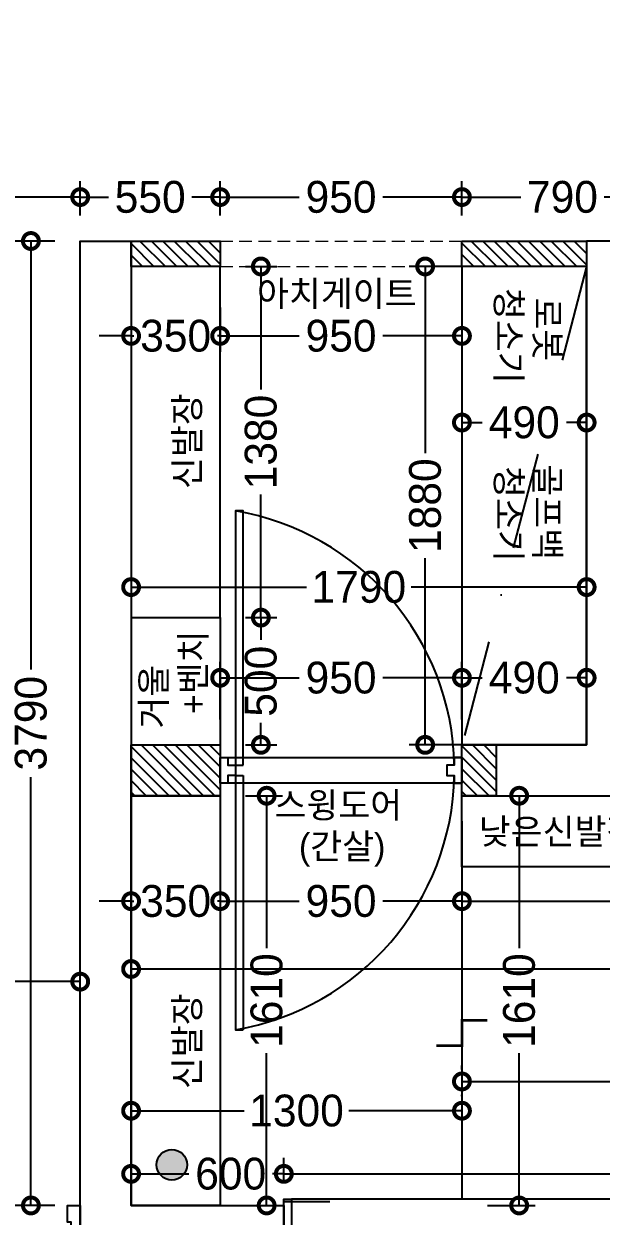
# Model space of a CAD drawing. Header units: millimetres. Extents: x 43335 to 261478, y -4312 to 41218.
# Drawn here: x 101031 to 103300, y 17575 to 22261 of the extents above; entities that cross this region are included whole.
import ezdxf

# ---------------------------------------------------------------- set-up
doc = ezdxf.new("R2010")
doc.units = ezdxf.units.MM
for name, pattern in [('CONT', [2, 1, 1]), ('DASHDOT', [25.4, 12.7, -6.35, 0, -6.35]), ('HID1', [0.375, 0.25, -0.125])]:
    doc.linetypes.add(name, pattern=pattern)
for name, color, linetype in [('0-ELC TEXT', 7, 'Continuous'), ('DIM', 7, 'Continuous'), ('P-门', 4, 'Continuous'), ('S-DIM', 7, 'Continuous'), ('문자선', 3, 'Continuous'), ('벽1', 2, 'Continuous'), ('인테리어_가구_제작', 6, 'Continuous'), ('인테리어_해치_벽체', 8, 'Continuous'), ('평면_가구', 6, 'Continuous')]:
    doc.layers.add(name, color=color, linetype=linetype)
doc.layers.add('C-LIGHITING', color=1, linetype='Continuous', lineweight=0)
doc.layers.add('HACTH', color=8, linetype='Continuous', lineweight=0)
doc.styles.add('스타일1', font='HANDotum.ttf')
doc.styles.add('코레일둥고', font='HANDotum.ttf')
doc.dimstyles.new('50', dxfattribs={"dimscale": 50, "dimtxt": 2.5, "dimasz": 2.5, "dimexe": 1.25, "dimexo": 2, "dimtad": 0, "dimdec": 0, "dimtxsty": '스타일1', "dimblk": 'DOTSMALL', "dimcen": 2.5, "dimclrd": 1, "dimclre": 1, "dimclrt": 2, "dimadec": 0, "dimazin": 0, "dimtfac": 1, "dimtdec": 0, "dimtix": 1, "dimtmove": 0, "dimatfit": 3, "dimldrblk": 'DOTSMALL', "dimfxl": 1.25, "dimarcsym": 0})

# ---------------------------------------------------------------- blocks, each defined once
blk = doc.blocks.new('_DOTSMALL')
at = {"color": 0, "linetype": 'ByBlock', "const_width": 0.5}
blk.add_lwpolyline([(-0.0625, 0, 1), (0.0625, 0, 1)], format="xyb", close=True, dxfattribs=at)
blk = doc.blocks.new('*D209')
at = {"layer": 'Defpoints', "color": 0, "transparency": 16777216}
for p in [(101452.7, 20047.5), (101452.7, 20047.5), (103242.7, 20047.5)]:
    blk.add_point(p, dxfattribs=at)
at = {"layer": 'S-DIM', "color": 1, "lineweight": -2, "transparency": 16777216}
for p, q in [((101452.7, 20147.5), (101452.7, 20110)), ((103242.7, 20147.5), (103242.7, 20110)), ((101452.7, 20047.5), (102141.7, 20047.5)), ((103242.7, 20047.5), (102553.7, 20047.5))]:
    blk.add_line(p, q, dxfattribs=at)
at = {"layer": 'S-DIM', "color": 1, "lineweight": -2, "transparency": 16777216, "xscale": 125, "yscale": 125, "zscale": 125, "rotation": 180}
blk.add_blockref('_DOTSMALL', (101452.7, 20047.5), dxfattribs=at)
at = {"layer": 'S-DIM', "color": 1, "lineweight": -2, "transparency": 16777216, "xscale": 125, "yscale": 125, "zscale": 125}
blk.add_blockref('_DOTSMALL', (103242.7, 20047.5), dxfattribs=at)
at = {"layer": 'S-DIM', "color": 2, "transparency": 16777216, "insert": (102347.7, 20047.5), "char_height": 125, "attachment_point": 5, "style": '스타일1'}
blk.add_mtext('1790', dxfattribs=at)
blk = doc.blocks.new('*D211')
at = {"layer": 'Defpoints', "color": 0, "transparency": 16777216}
for p in [(101452.7, 18546.7), (101452.7, 18546.7), (105752.7, 18546.7)]:
    blk.add_point(p, dxfattribs=at)
at = {"layer": 'S-DIM', "color": 1, "lineweight": -2, "transparency": 16777216}
for p, q in [((101452.7, 18646.7), (101452.7, 18609.2)), ((105752.7, 18646.7), (105752.7, 18609.2)), ((101452.7, 18546.7), (103389.7, 18546.7)), ((105752.7, 18546.7), (103815.8, 18546.7))]:
    blk.add_line(p, q, dxfattribs=at)
at = {"layer": 'S-DIM', "color": 1, "lineweight": -2, "transparency": 16777216, "xscale": 125, "yscale": 125, "zscale": 125, "rotation": 180}
blk.add_blockref('_DOTSMALL', (101452.7, 18546.7), dxfattribs=at)
at = {"layer": 'S-DIM', "color": 1, "lineweight": -2, "transparency": 16777216, "xscale": 125, "yscale": 125, "zscale": 125}
blk.add_blockref('_DOTSMALL', (105752.7, 18546.7), dxfattribs=at)
at = {"layer": 'S-DIM', "color": 2, "transparency": 16777216, "insert": (103602.7, 18546.7), "char_height": 125, "attachment_point": 5, "style": '스타일1'}
blk.add_mtext('4300', dxfattribs=at)
blk = doc.blocks.new('*D229')
at = {"layer": 'Defpoints', "color": 0, "transparency": 16777216}
for p in [(103542.7, 21580.2), (102752.7, 21407.5), (103542.7, 21407.5)]:
    blk.add_point(p, dxfattribs=at)
at = {"layer": 'S-DIM', "color": 1, "lineweight": -2, "transparency": 16777216}
for p, q in [((102752.7, 21507.5), (102752.7, 21642.7)), ((103542.7, 21507.5), (103542.7, 21642.7)), ((102752.7, 21580.2), (102983.9, 21580.2)), ((103542.7, 21580.2), (103311.6, 21580.2))]:
    blk.add_line(p, q, dxfattribs=at)
at = {"layer": 'S-DIM', "color": 1, "lineweight": -2, "transparency": 16777216, "xscale": 125, "yscale": 125, "zscale": 125, "rotation": 180}
blk.add_blockref('_DOTSMALL', (102752.7, 21580.2), dxfattribs=at)
at = {"layer": 'S-DIM', "color": 1, "lineweight": -2, "transparency": 16777216, "xscale": 125, "yscale": 125, "zscale": 125}
blk.add_blockref('_DOTSMALL', (103542.7, 21580.2), dxfattribs=at)
at = {"layer": 'S-DIM', "color": 2, "transparency": 16777216, "insert": (103147.7, 21580.2), "char_height": 125, "attachment_point": 5, "style": '스타일1'}
blk.add_mtext('790', dxfattribs=at)
blk = doc.blocks.new('*D230')
at = {"layer": 'Defpoints', "color": 0, "transparency": 16777216}
for p in [(101802.7, 21580.2), (101802.7, 21407.5), (102752.7, 21407.5)]:
    blk.add_point(p, dxfattribs=at)
at = {"layer": 'S-DIM', "color": 1, "lineweight": -2, "transparency": 16777216}
for p, q in [((101802.7, 21507.5), (101802.7, 21642.7)), ((102752.7, 21507.5), (102752.7, 21642.7)), ((101802.7, 21580.2), (102113.5, 21580.2)), ((102752.7, 21580.2), (102442, 21580.2))]:
    blk.add_line(p, q, dxfattribs=at)
at = {"layer": 'S-DIM', "color": 1, "lineweight": -2, "transparency": 16777216, "xscale": 125, "yscale": 125, "zscale": 125, "rotation": 180}
blk.add_blockref('_DOTSMALL', (101802.7, 21580.2), dxfattribs=at)
at = {"layer": 'S-DIM', "color": 1, "lineweight": -2, "transparency": 16777216, "xscale": 125, "yscale": 125, "zscale": 125}
blk.add_blockref('_DOTSMALL', (102752.7, 21580.2), dxfattribs=at)
at = {"layer": 'S-DIM', "color": 2, "transparency": 16777216, "insert": (102277.7, 21580.2), "char_height": 125, "attachment_point": 5, "style": '스타일1'}
blk.add_mtext('950', dxfattribs=at)
blk = doc.blocks.new('*D254')
at = {"layer": 'Defpoints', "color": 0, "transparency": 16777216}
for p in [(101802.7, 21580.2), (101252.7, 21407.5), (101802.7, 21407.5)]:
    blk.add_point(p, dxfattribs=at)
at = {"layer": 'S-DIM', "color": 1, "lineweight": -2, "transparency": 16777216}
for p, q in [((101252.7, 21507.5), (101252.7, 21642.7)), ((101802.7, 21507.5), (101802.7, 21642.7)), ((101252.7, 21580.2), (101364.5, 21580.2)), ((101802.7, 21580.2), (101691, 21580.2))]:
    blk.add_line(p, q, dxfattribs=at)
at = {"layer": 'S-DIM', "color": 1, "lineweight": -2, "transparency": 16777216, "xscale": 125, "yscale": 125, "zscale": 125, "rotation": 180}
blk.add_blockref('_DOTSMALL', (101252.7, 21580.2), dxfattribs=at)
at = {"layer": 'S-DIM', "color": 1, "lineweight": -2, "transparency": 16777216, "xscale": 125, "yscale": 125, "zscale": 125}
blk.add_blockref('_DOTSMALL', (101802.7, 21580.2), dxfattribs=at)
at = {"layer": 'S-DIM', "color": 2, "transparency": 16777216, "insert": (101527.7, 21580.2), "char_height": 125, "attachment_point": 5, "style": '스타일1'}
blk.add_mtext('550', dxfattribs=at)
blk = doc.blocks.new('*D287')
at = {"layer": 'Defpoints', "color": 0, "transparency": 16777216}
for p in [(102052.9, 17741.6), (102052.9, 17617.5), (105052.9, 17617.5)]:
    blk.add_point(p, dxfattribs=at)
at = {"layer": 'S-DIM', "color": 1, "lineweight": -2, "transparency": 16777216}
for p, q in [((102052.9, 17717.5), (102052.9, 17804.1)), ((105052.9, 17717.5), (105052.9, 17804.1)), ((102052.9, 17741.6), (103341.2, 17741.6)), ((105052.9, 17741.6), (103764.6, 17741.6))]:
    blk.add_line(p, q, dxfattribs=at)
at = {"layer": 'S-DIM', "color": 1, "lineweight": -2, "transparency": 16777216, "xscale": 125, "yscale": 125, "zscale": 125, "rotation": 180}
blk.add_blockref('_DOTSMALL', (102052.9, 17741.6), dxfattribs=at)
at = {"layer": 'S-DIM', "color": 1, "lineweight": -2, "transparency": 16777216, "xscale": 125, "yscale": 125, "zscale": 125}
blk.add_blockref('_DOTSMALL', (105052.9, 17741.6), dxfattribs=at)
at = {"layer": 'S-DIM', "color": 2, "transparency": 16777216, "insert": (103552.9, 17741.6), "char_height": 125, "attachment_point": 5, "style": '스타일1'}
blk.add_mtext('3000', dxfattribs=at)
blk = doc.blocks.new('*D288')
at = {"layer": 'Defpoints', "color": 0, "transparency": 16777216}
for p in [(101452.7, 17741.6), (101452.7, 17617.5), (102052.9, 17617.5)]:
    blk.add_point(p, dxfattribs=at)
at = {"layer": 'S-DIM', "color": 1, "lineweight": -2, "transparency": 16777216}
for p, q in [((101452.7, 17717.5), (101452.7, 17804.1)), ((102052.9, 17717.5), (102052.9, 17804.1)), ((101452.7, 17741.6), (101679.7, 17741.6)), ((102052.9, 17741.6), (102008.4, 17741.6))]:
    blk.add_line(p, q, dxfattribs=at)
at = {"layer": 'S-DIM', "color": 1, "lineweight": -2, "transparency": 16777216, "xscale": 125, "yscale": 125, "zscale": 125, "rotation": 180}
blk.add_blockref('_DOTSMALL', (101452.7, 17741.6), dxfattribs=at)
at = {"layer": 'S-DIM', "color": 1, "lineweight": -2, "transparency": 16777216, "xscale": 125, "yscale": 125, "zscale": 125}
blk.add_blockref('_DOTSMALL', (102052.9, 17741.6), dxfattribs=at)
at = {"layer": 'S-DIM', "color": 2, "transparency": 16777216, "insert": (101844.1, 17741.6), "char_height": 125, "attachment_point": 5, "style": '스타일1'}
blk.add_mtext('600', dxfattribs=at)
blk = doc.blocks.new('*D315')
at = {"layer": 'Defpoints', "color": 0, "transparency": 16777216}
for p in [(102752.7, 18947.5), (104692.7, 18947.5), (102752.7, 18813.2)]:
    blk.add_point(p, dxfattribs=at)
at = {"layer": 'S-DIM', "color": 1, "lineweight": -2, "transparency": 16777216}
for p, q in [((102752.7, 18847.5), (102752.7, 18750.7)), ((104692.7, 18847.5), (104692.7, 18750.7)), ((102752.7, 18813.2), (103516.7, 18813.2)), ((104692.7, 18813.2), (103928.7, 18813.2))]:
    blk.add_line(p, q, dxfattribs=at)
at = {"layer": 'S-DIM', "color": 1, "lineweight": -2, "transparency": 16777216, "xscale": 125, "yscale": 125, "zscale": 125, "rotation": 180}
blk.add_blockref('_DOTSMALL', (102752.7, 18813.2), dxfattribs=at)
at = {"layer": 'S-DIM', "color": 1, "lineweight": -2, "transparency": 16777216, "xscale": 125, "yscale": 125, "zscale": 125}
blk.add_blockref('_DOTSMALL', (104692.7, 18813.2), dxfattribs=at)
at = {"layer": 'S-DIM', "color": 2, "transparency": 16777216, "insert": (103722.7, 18813.2), "char_height": 125, "attachment_point": 5, "style": '스타일1'}
blk.add_mtext('1940', dxfattribs=at)
blk = doc.blocks.new('*D289')
at = {"layer": 'Defpoints', "color": 0, "transparency": 16777216}
for p in [(101802.7, 19227.5), (102752.7, 19227.5), (101802.7, 18813.2)]:
    blk.add_point(p, dxfattribs=at)
at = {"layer": 'S-DIM', "color": 1, "lineweight": -2, "transparency": 16777216}
for p, q in [((101802.7, 19127.5), (101802.7, 18750.7)), ((102752.7, 19127.5), (102752.7, 18750.7)), ((101802.7, 18813.2), (102113.5, 18813.2)), ((102752.7, 18813.2), (102442, 18813.2))]:
    blk.add_line(p, q, dxfattribs=at)
at = {"layer": 'S-DIM', "color": 1, "lineweight": -2, "transparency": 16777216, "xscale": 125, "yscale": 125, "zscale": 125, "rotation": 180}
blk.add_blockref('_DOTSMALL', (101802.7, 18813.2), dxfattribs=at)
at = {"layer": 'S-DIM', "color": 1, "lineweight": -2, "transparency": 16777216, "xscale": 125, "yscale": 125, "zscale": 125}
blk.add_blockref('_DOTSMALL', (102752.7, 18813.2), dxfattribs=at)
at = {"layer": 'S-DIM', "color": 2, "transparency": 16777216, "insert": (102277.7, 18813.2), "char_height": 125, "attachment_point": 5, "style": '스타일1'}
blk.add_mtext('950', dxfattribs=at)
blk = doc.blocks.new('*D290')
at = {"layer": 'Defpoints', "color": 0, "transparency": 16777216}
for p in [(101452.7, 19227.5), (101802.7, 19227.5), (101452.7, 18813.2)]:
    blk.add_point(p, dxfattribs=at)
at = {"layer": 'S-DIM', "color": 1, "lineweight": -2, "transparency": 16777216}
for p, q in [((101452.7, 19127.5), (101452.7, 18750.7)), ((101802.7, 19127.5), (101802.7, 18750.7)), ((101452.7, 18813.2), (101327.7, 18813.2)), ((101452.7, 18813.2), (101463.4, 18813.2)), ((101802.7, 18813.2), (101792.1, 18813.2)), ((101802.7, 18813.2), (101927.7, 18813.2))]:
    blk.add_line(p, q, dxfattribs=at)
at = {"layer": 'S-DIM', "color": 1, "lineweight": -2, "transparency": 16777216, "xscale": 125, "yscale": 125, "zscale": 125}
blk.add_blockref('_DOTSMALL', (101452.7, 18813.2), dxfattribs=at)
at = {"layer": 'S-DIM', "color": 1, "lineweight": -2, "transparency": 16777216, "xscale": 125, "yscale": 125, "zscale": 125, "rotation": 180}
blk.add_blockref('_DOTSMALL', (101802.7, 18813.2), dxfattribs=at)
at = {"layer": 'S-DIM', "color": 2, "transparency": 16777216, "insert": (101627.7, 18813.2), "char_height": 125, "attachment_point": 5, "style": '스타일1'}
blk.add_mtext('350', dxfattribs=at)
blk = doc.blocks.new('*D317')
at = {"layer": 'Defpoints', "color": 0, "transparency": 16777216}
for p in [(103242.7, 19691.1), (102752.7, 19427.5), (103242.7, 19427.5)]:
    blk.add_point(p, dxfattribs=at)
at = {"layer": 'S-DIM', "color": 1, "lineweight": -2, "transparency": 16777216}
for p, q in [((102752.7, 19527.5), (102752.7, 19753.6)), ((103242.7, 19527.5), (103242.7, 19753.6)), ((102752.7, 19691.1), (102832, 19691.1)), ((103242.7, 19691.1), (103163.5, 19691.1))]:
    blk.add_line(p, q, dxfattribs=at)
at = {"layer": 'S-DIM', "color": 1, "lineweight": -2, "transparency": 16777216, "xscale": 125, "yscale": 125, "zscale": 125, "rotation": 180}
blk.add_blockref('_DOTSMALL', (102752.7, 19691.1), dxfattribs=at)
at = {"layer": 'S-DIM', "color": 1, "lineweight": -2, "transparency": 16777216, "xscale": 125, "yscale": 125, "zscale": 125}
blk.add_blockref('_DOTSMALL', (103242.7, 19691.1), dxfattribs=at)
at = {"layer": 'S-DIM', "color": 2, "transparency": 16777216, "insert": (102997.7, 19691.1), "char_height": 125, "attachment_point": 5, "style": '스타일1'}
blk.add_mtext('490', dxfattribs=at)
blk = doc.blocks.new('*D291')
at = {"layer": 'Defpoints', "color": 0, "transparency": 16777216}
for p in [(101802.7, 19691.1), (101802.7, 19427.5), (102752.7, 19427.5)]:
    blk.add_point(p, dxfattribs=at)
at = {"layer": 'S-DIM', "color": 1, "lineweight": -2, "transparency": 16777216}
for p, q in [((101802.7, 19527.5), (101802.7, 19753.6)), ((102752.7, 19527.5), (102752.7, 19753.6)), ((101802.7, 19691.1), (102113.5, 19691.1)), ((102752.7, 19691.1), (102442, 19691.1))]:
    blk.add_line(p, q, dxfattribs=at)
at = {"layer": 'S-DIM', "color": 1, "lineweight": -2, "transparency": 16777216, "xscale": 125, "yscale": 125, "zscale": 125, "rotation": 180}
blk.add_blockref('_DOTSMALL', (101802.7, 19691.1), dxfattribs=at)
at = {"layer": 'S-DIM', "color": 1, "lineweight": -2, "transparency": 16777216, "xscale": 125, "yscale": 125, "zscale": 125}
blk.add_blockref('_DOTSMALL', (102752.7, 19691.1), dxfattribs=at)
at = {"layer": 'S-DIM', "color": 2, "transparency": 16777216, "insert": (102277.7, 19691.1), "char_height": 125, "attachment_point": 5, "style": '스타일1'}
blk.add_mtext('950', dxfattribs=at)
blk = doc.blocks.new('*D292')
at = {"layer": 'Defpoints', "color": 0, "transparency": 16777216}
for p in [(103242.7, 21307.5), (102608.2, 19427.5), (103242.7, 19427.5)]:
    blk.add_point(p, dxfattribs=at)
at = {"layer": 'S-DIM', "color": 1, "lineweight": -2, "transparency": 16777216}
for p, q in [((103142.7, 21307.5), (102545.7, 21307.5)), ((102608.2, 21307.5), (102608.2, 20573.5)), ((102608.2, 19427.5), (102608.2, 20161.4)), ((103142.7, 19427.5), (102545.7, 19427.5))]:
    blk.add_line(p, q, dxfattribs=at)
at = {"layer": 'S-DIM', "color": 1, "lineweight": -2, "transparency": 16777216, "xscale": 125, "yscale": 125, "zscale": 125}
for p, rotation in [((102608.2, 21307.5), 90), ((102608.2, 19427.5), 270)]:
    blk.add_blockref('_DOTSMALL', p, dxfattribs=dict(at, rotation=rotation))
at = {"layer": 'S-DIM', "color": 2, "transparency": 16777216, "insert": (102608.2, 20367.5), "char_height": 125, "attachment_point": 5, "rotation": 90, "style": '스타일1'}
blk.add_mtext('1880', dxfattribs=at)
blk = doc.blocks.new('*D276')
at = {"layer": 'Defpoints', "color": 0, "transparency": 16777216}
for p in [(101452.7, 21246.5), (101802.7, 21246.5), (101802.7, 21034.6)]:
    blk.add_point(p, dxfattribs=at)
at = {"layer": 'S-DIM', "color": 1, "lineweight": -2, "transparency": 16777216}
for p, q in [((101452.7, 21146.5), (101452.7, 20972.1)), ((101802.7, 21146.5), (101802.7, 20972.1)), ((101452.7, 21034.6), (101327.7, 21034.6)), ((101452.7, 21034.6), (101463.4, 21034.6)), ((101802.7, 21034.6), (101792.1, 21034.6)), ((101802.7, 21034.6), (101927.7, 21034.6))]:
    blk.add_line(p, q, dxfattribs=at)
at = {"layer": 'S-DIM', "color": 1, "lineweight": -2, "transparency": 16777216, "xscale": 125, "yscale": 125, "zscale": 125}
blk.add_blockref('_DOTSMALL', (101452.7, 21034.6), dxfattribs=at)
at = {"layer": 'S-DIM', "color": 1, "lineweight": -2, "transparency": 16777216, "xscale": 125, "yscale": 125, "zscale": 125, "rotation": 180}
blk.add_blockref('_DOTSMALL', (101802.7, 21034.6), dxfattribs=at)
at = {"layer": 'S-DIM', "color": 2, "transparency": 16777216, "insert": (101627.7, 21034.6), "char_height": 125, "attachment_point": 5, "style": '스타일1'}
blk.add_mtext('350', dxfattribs=at)
blk = doc.blocks.new('*D277')
at = {"layer": 'Defpoints', "color": 0, "transparency": 16777216}
for p in [(101802.7, 21246.5), (102752.7, 21246.5), (102752.7, 21034.6)]:
    blk.add_point(p, dxfattribs=at)
at = {"layer": 'S-DIM', "color": 1, "lineweight": -2, "transparency": 16777216}
for p, q in [((101802.7, 21146.5), (101802.7, 20972.1)), ((102752.7, 21146.5), (102752.7, 20972.1)), ((101802.7, 21034.6), (102113.5, 21034.6)), ((102752.7, 21034.6), (102442, 21034.6))]:
    blk.add_line(p, q, dxfattribs=at)
at = {"layer": 'S-DIM', "color": 1, "lineweight": -2, "transparency": 16777216, "xscale": 125, "yscale": 125, "zscale": 125, "rotation": 180}
blk.add_blockref('_DOTSMALL', (101802.7, 21034.6), dxfattribs=at)
at = {"layer": 'S-DIM', "color": 1, "lineweight": -2, "transparency": 16777216, "xscale": 125, "yscale": 125, "zscale": 125}
blk.add_blockref('_DOTSMALL', (102752.7, 21034.6), dxfattribs=at)
at = {"layer": 'S-DIM', "color": 2, "transparency": 16777216, "insert": (102277.7, 21034.6), "char_height": 125, "attachment_point": 5, "style": '스타일1'}
blk.add_mtext('950', dxfattribs=at)
blk = doc.blocks.new('*D278')
at = {"layer": 'Defpoints', "color": 0, "transparency": 16777216}
for p in [(102752.7, 21307.5), (103242.7, 21307.5), (103242.7, 20694.1)]:
    blk.add_point(p, dxfattribs=at)
at = {"layer": 'S-DIM', "color": 1, "lineweight": -2, "transparency": 16777216}
for p, q in [((102752.7, 21207.5), (102752.7, 20631.6)), ((103242.7, 21207.5), (103242.7, 20631.6)), ((102752.7, 20694.1), (102832, 20694.1)), ((103242.7, 20694.1), (103163.5, 20694.1))]:
    blk.add_line(p, q, dxfattribs=at)
at = {"layer": 'S-DIM', "color": 1, "lineweight": -2, "transparency": 16777216, "xscale": 125, "yscale": 125, "zscale": 125, "rotation": 180}
blk.add_blockref('_DOTSMALL', (102752.7, 20694.1), dxfattribs=at)
at = {"layer": 'S-DIM', "color": 1, "lineweight": -2, "transparency": 16777216, "xscale": 125, "yscale": 125, "zscale": 125}
blk.add_blockref('_DOTSMALL', (103242.7, 20694.1), dxfattribs=at)
at = {"layer": 'S-DIM', "color": 2, "transparency": 16777216, "insert": (102997.7, 20694.1), "char_height": 125, "attachment_point": 5, "style": '스타일1'}
blk.add_mtext('490', dxfattribs=at)
blk = doc.blocks.new('ahsuehd')
at = {"layer": 'P-门', "ltscale": 15}
for p, q in [((55314.5, -20765), (55314.5, -20665)), ((55314.5, -20665), (56264.5, -20665)), ((55314.5, -20665), (55314.5, -20765)), ((55374.5, -20695), (55404.5, -20695)), ((56264.5, -20665), (56264.5, -20765)), ((55374.5, -20735), (55404.5, -20735)), ((55404.5, -20735), (55404.5, -21734.5)), ((56264.5, -20765), (55314.5, -20765)), ((55564.6, -22410), (55745, -22410)), ((58547.2, -22400), (55594.6, -22400))]:
    blk.add_line(p, q, dxfattribs=at)
for points in [[(55404.5, -20695), (55404.5, -19695.6), (55374.5, -19695.6), (55374.5, -20695)], [(55314.5, -20665), (55344.5, -20665), (55344.5, -20695), (55374.5, -20695), (55374.5, -20735), (55344.5, -20735), (55344.5, -20765), (55314.5, -20765), (55314.5, -20665)], [(56264.5, -20665), (56234.5, -20665), (56234.5, -20695), (56204.5, -20695), (56204.5, -20735), (56234.5, -20735), (56234.5, -20765), (56264.5, -20765), (56264.5, -20665)], [(55374.5, -20735), (55374.5, -21734.5), (55404.5, -21734.5)], [(55564.6, -22635), (55564.6, -22400), (55594.6, -22400), (55594.6, -22576.4), (55594.6, -22578.5), (55582, -22578.5), (55582, -22635), (55564.6, -22635)]]:
    blk.add_lwpolyline(points, dxfattribs=at)
at = {"layer": 'P-门'}
blk.add_lwpolyline([(54764.5, -22535.9), (54729.5, -22535.9), (54729.5, -22490.9), (54714.5, -22490.9), (54714.5, -22425.1), (54764.5, -22425.1)], close=True, dxfattribs=at)
at = {"layer": 'P-门', "ltscale": 15}
for centre, start, end in [((55202, -20713.7), 1.0383, 80.3842), ((55202, -20716.3), 279.6158, 358.9617)]:
    blk.add_arc(centre, 1032.7, start, end, dxfattribs=at)
blk = doc.blocks.new('aheishx')
at = {"layer": '인테리어_해치_벽체'}
h = blk.add_hatch(dxfattribs=at)
h.set_pattern_fill('ANSI31', color=256, scale=10, angle=450)
h.paths.add_polyline_path([(52324.5, 41318.4), (52454.5, 41318.4), (52454.5, 41118.4), (52324.5, 41118.4)])
h.paths.add_polyline_path([(52764.5, 37528.3), (53864.5, 37528.3), (53864.5, 37328.5), (52764.5, 37328.5)])
edge = h.paths.add_edge_path()
edge.add_arc((53994.5, 43177.4), 500, 180, 270)
edge.add_line((53994.5, 42677.4), (54394.5, 42677.4))
edge.add_line((54394.5, 42677.4), (54394.5, 42777.4))
edge.add_line((54394.5, 42777.4), (53994.5, 42777.4))
edge.add_arc((53994.5, 43177.4), 400, 180, 270, ccw=False)
edge.add_line((53594.5, 43177.4), (53494.5, 43177.4))
edge = h.paths.add_edge_path()
edge.add_arc((53994.5, 43777.4), 500, 90, 180, ccw=False)
edge.add_line((53994.5, 44277.4), (54394.5, 44277.4))
edge.add_line((54394.5, 44277.4), (54394.5, 44177.4))
edge.add_line((54394.5, 44177.4), (53994.5, 44177.4))
edge.add_arc((53994.5, 43777.4), 400, 90, 180)
edge.add_line((53594.5, 43777.4), (53494.5, 43777.4))
h.paths.add_polyline_path([(54964.5, 41318.4), (55314.5, 41318.4), (55314.5, 41218.4), (54964.5, 41218.4)])
h.paths.add_polyline_path([(56264.5, 41318.4), (56754.5, 41318.4), (56754.5, 41218.4), (56264.5, 41218.4)])
h.paths.add_polyline_path([(54964.5, 39338.4), (55314.5, 39338.4), (55314.5, 39138.4), (54964.5, 39138.4)])
h.paths.add_polyline_path([(56264.5, 39338.4), (56399.5, 39338.4), (56399.5, 39138.4), (56264.5, 39138.4)])
h.paths.add_polyline_path([(58404.5, 39338.4), (58404.5, 40068.4), (58334.5, 40068.4), (58334.5, 39338.4)])
h.paths.add_polyline_path([(58334.5, 39338.4), (57629.5, 39338.4), (57629.5, 39468.4), (58334.5, 39468.4)])
h.paths.add_polyline_path([(59824.5, 48177.4), (60444.5, 48177.4), (60444.5, 48032.4), (59824.5, 48032.4)])
h.paths.add_polyline_path([(45604.5, 38658.4), (46204.5, 38658.4), (46204.5, 38588.4), (45604.5, 38588.4)])
h.paths.add_polyline_path([(45254.5, 38658.4), (45254.5, 39263.4), (45384.5, 39263.4), (45384.5, 38658.4)])
h.paths.add_polyline_path([(46709.5, 46807.4), (46709.5, 43768.4), (46609.5, 43768.4), (46609.5, 46807.4)])
at = {"layer": '문자선'}
for points in [[(54964.5, 41318.4), (55314.5, 41318.4), (55314.5, 41218.4), (54964.5, 41218.4)], [(56264.5, 41318.4), (56754.5, 41318.4), (56754.5, 41218.4), (56264.5, 41218.4)], [(54964.5, 39338.4), (55314.5, 39338.4), (55314.5, 39138.4), (54964.5, 39138.4)], [(56264.5, 39338.4), (56399.5, 39338.4), (56399.5, 39138.4), (56264.5, 39138.4)]]:
    blk.add_lwpolyline(points, close=True, dxfattribs=at)
blk = doc.blocks.new('aheishxsdfe')
at = {"layer": '벽1'}
for points in [[(59154.5, 42677.4), (59154.5, 41318.4), (57854.5, 41318.4), (57854.5, 41118.4), (59154.5, 41118.4), (59154.5, 39338.4), (56954.5, 39338.4), (56954.5, 41118.4), (57054.5, 41118.4), (57054.5, 41318.4), (56754.5, 41318.4), (56754.5, 39338.4), (56399.5, 39338.4), (56399.5, 39138.4), (58204.5, 39138.4), (58204.5, 38858.4), (59154.5, 38858.4), (59154.5, 38783.4), (59264.5, 38783.4), (59264.5, 38655.9), (59464.5, 38655.9), (59464.5, 38984.3), (59354.5, 38984.3), (59354.5, 42677.4)], [(55564.6, 37528.4), (55564.6, 35698.4), (54764.5, 35698.4), (54764.5, 35898.4), (55364.6, 35898.4), (55364.6, 37328.4), (54764.5, 37328.4), (54764.5, 41318.4), (54964.5, 41318.4), (54964.5, 37528.4), (55564.6, 37528.4)]]:
    blk.add_lwpolyline(points, dxfattribs=at)
blk = doc.blocks.new('*D340')
at = {"layer": 'Defpoints', "color": 0, "transparency": 16777216}
for p in [(101802.7, 21307.5), (101802.7, 19927.5), (101962.7, 19927.5)]:
    blk.add_point(p, dxfattribs=at)
at = {"layer": 'S-DIM', "color": 1, "lineweight": -2, "transparency": 16777216}
for p, q in [((101902.7, 21307.5), (102025.2, 21307.5)), ((101962.7, 21307.5), (101962.7, 20823.5)), ((101962.7, 19927.5), (101962.7, 20411.4)), ((101902.7, 19927.5), (102025.2, 19927.5))]:
    blk.add_line(p, q, dxfattribs=at)
at = {"layer": 'S-DIM', "color": 1, "lineweight": -2, "transparency": 16777216, "xscale": 125, "yscale": 125, "zscale": 125}
for p, rotation in [((101962.7, 21307.5), 90), ((101962.7, 19927.5), 270)]:
    blk.add_blockref('_DOTSMALL', p, dxfattribs=dict(at, rotation=rotation))
at = {"layer": 'S-DIM', "color": 2, "transparency": 16777216, "insert": (101962.7, 20617.5), "char_height": 125, "attachment_point": 5, "rotation": 90, "style": '스타일1'}
blk.add_mtext('1380', dxfattribs=at)
blk = doc.blocks.new('*D341')
at = {"layer": 'Defpoints', "color": 0, "transparency": 16777216}
for p in [(101802.7, 19927.5), (101802.7, 19427.5), (101962.7, 19427.5)]:
    blk.add_point(p, dxfattribs=at)
at = {"layer": 'S-DIM', "color": 1, "lineweight": -2, "transparency": 16777216}
for p, q in [((101902.7, 19927.5), (102025.2, 19927.5)), ((101962.7, 19927.5), (101962.7, 19840.7)), ((101962.7, 19427.5), (101962.7, 19514.2)), ((101902.7, 19427.5), (102025.2, 19427.5))]:
    blk.add_line(p, q, dxfattribs=at)
at = {"layer": 'S-DIM', "color": 1, "lineweight": -2, "transparency": 16777216, "xscale": 125, "yscale": 125, "zscale": 125}
for p, rotation in [((101962.7, 19927.5), 90), ((101962.7, 19427.5), 270)]:
    blk.add_blockref('_DOTSMALL', p, dxfattribs=dict(at, rotation=rotation))
at = {"layer": 'S-DIM', "color": 2, "transparency": 16777216, "insert": (101962.7, 19677.5), "char_height": 125, "attachment_point": 5, "rotation": 90, "style": '스타일1'}
blk.add_mtext('500', dxfattribs=at)
blk = doc.blocks.new('*D342')
at = {"layer": 'Defpoints', "color": 0, "transparency": 16777216}
for p in [(101802.7, 19227.5), (101802.7, 17617.5), (101985.3, 17617.5)]:
    blk.add_point(p, dxfattribs=at)
at = {"layer": 'S-DIM', "color": 1, "lineweight": -2, "transparency": 16777216}
for p, q in [((101902.7, 19227.5), (102047.8, 19227.5)), ((101985.3, 19227.5), (101985.3, 18628.5)), ((101985.3, 17617.5), (101985.3, 18216.4)), ((101902.7, 17617.5), (102047.8, 17617.5))]:
    blk.add_line(p, q, dxfattribs=at)
at = {"layer": 'S-DIM', "color": 1, "lineweight": -2, "transparency": 16777216, "xscale": 125, "yscale": 125, "zscale": 125}
for p, rotation in [((101985.3, 19227.5), 90), ((101985.3, 17617.5), 270)]:
    blk.add_blockref('_DOTSMALL', p, dxfattribs=dict(at, rotation=rotation))
at = {"layer": 'S-DIM', "color": 2, "transparency": 16777216, "insert": (101985.3, 18422.5), "char_height": 125, "attachment_point": 5, "rotation": 90, "style": '스타일1'}
blk.add_mtext('1610', dxfattribs=at)
blk = doc.blocks.new('*D345')
at = {"layer": 'Defpoints', "color": 0, "transparency": 16777216}
for p in [(102752.7, 19227.5), (102752.7, 17617.5), (102977.6, 17617.5)]:
    blk.add_point(p, dxfattribs=at)
at = {"layer": 'S-DIM', "color": 1, "lineweight": -2, "transparency": 16777216}
for p, q in [((102852.7, 19227.5), (103040.1, 19227.5)), ((102977.6, 19227.5), (102977.6, 18628.5)), ((102977.6, 17617.5), (102977.6, 18216.4)), ((102852.7, 17617.5), (103040.1, 17617.5))]:
    blk.add_line(p, q, dxfattribs=at)
at = {"layer": 'S-DIM', "color": 1, "lineweight": -2, "transparency": 16777216, "xscale": 125, "yscale": 125, "zscale": 125}
for p, rotation in [((102977.6, 19227.5), 90), ((102977.6, 17617.5), 270)]:
    blk.add_blockref('_DOTSMALL', p, dxfattribs=dict(at, rotation=rotation))
at = {"layer": 'S-DIM', "color": 2, "transparency": 16777216, "insert": (102977.6, 18422.5), "char_height": 125, "attachment_point": 5, "rotation": 90, "style": '스타일1'}
blk.add_mtext('1610', dxfattribs=at)
blk = doc.blocks.new('*D346')
at = {"layer": 'Defpoints', "color": 0, "transparency": 16777216}
for p in [(101452.7, 17989.7), (101452.7, 17946.6), (102752.7, 17946.6)]:
    blk.add_point(p, dxfattribs=at)
at = {"layer": 'S-DIM', "color": 1, "lineweight": -2, "transparency": 16777216}
for p, q in [((101452.7, 18046.6), (101452.7, 18052.2)), ((102752.7, 18046.6), (102752.7, 18052.2)), ((101452.7, 17989.7), (101896.7, 17989.7)), ((102752.7, 17989.7), (102308.7, 17989.7))]:
    blk.add_line(p, q, dxfattribs=at)
at = {"layer": 'S-DIM', "color": 1, "lineweight": -2, "transparency": 16777216, "xscale": 125, "yscale": 125, "zscale": 125, "rotation": 180}
blk.add_blockref('_DOTSMALL', (101452.7, 17989.7), dxfattribs=at)
at = {"layer": 'S-DIM', "color": 1, "lineweight": -2, "transparency": 16777216, "xscale": 125, "yscale": 125, "zscale": 125}
blk.add_blockref('_DOTSMALL', (102752.7, 17989.7), dxfattribs=at)
at = {"layer": 'S-DIM', "color": 2, "transparency": 16777216, "insert": (102102.7, 17989.7), "char_height": 125, "attachment_point": 5, "style": '스타일1'}
blk.add_mtext('1300', dxfattribs=at)
blk = doc.blocks.new('*D347')
at = {"layer": 'Defpoints', "color": 0, "transparency": 16777216}
for p in [(105752.7, 18104.7), (102752.7, 18052.2), (105752.7, 18052.2)]:
    blk.add_point(p, dxfattribs=at)
at = {"layer": 'S-DIM', "color": 1, "lineweight": -2, "transparency": 16777216}
for p, q in [((102752.7, 18152.2), (102752.7, 18167.2)), ((105752.7, 18152.2), (105752.7, 18167.2)), ((102752.7, 18104.7), (104041, 18104.7)), ((105752.7, 18104.7), (104464.4, 18104.7))]:
    blk.add_line(p, q, dxfattribs=at)
at = {"layer": 'S-DIM', "color": 1, "lineweight": -2, "transparency": 16777216, "xscale": 125, "yscale": 125, "zscale": 125, "rotation": 180}
blk.add_blockref('_DOTSMALL', (102752.7, 18104.7), dxfattribs=at)
at = {"layer": 'S-DIM', "color": 1, "lineweight": -2, "transparency": 16777216, "xscale": 125, "yscale": 125, "zscale": 125}
blk.add_blockref('_DOTSMALL', (105752.7, 18104.7), dxfattribs=at)
at = {"layer": 'S-DIM', "color": 2, "transparency": 16777216, "insert": (104252.7, 18104.7), "char_height": 125, "attachment_point": 5, "style": '스타일1'}
blk.add_mtext('3000', dxfattribs=at)
blk = doc.blocks.new('*D356')
at = {"layer": 'Defpoints', "color": 0, "transparency": 16777216}
for p in [(101252.7, 18496.9), (100352.7, 18417.5), (101252.7, 18417.5)]:
    blk.add_point(p, dxfattribs=at)
at = {"layer": 'S-DIM', "color": 1, "lineweight": -2, "transparency": 16777216}
for p, q in [((100352.7, 18517.5), (100352.7, 18559.4)), ((101252.7, 18517.5), (101252.7, 18559.4)), ((100352.7, 18496.9), (100638.5, 18496.9)), ((101252.7, 18496.9), (100967, 18496.9))]:
    blk.add_line(p, q, dxfattribs=at)
at = {"layer": 'S-DIM', "color": 1, "lineweight": -2, "transparency": 16777216, "xscale": 125, "yscale": 125, "zscale": 125, "rotation": 180}
blk.add_blockref('_DOTSMALL', (100352.7, 18496.9), dxfattribs=at)
at = {"layer": 'S-DIM', "color": 1, "lineweight": -2, "transparency": 16777216, "xscale": 125, "yscale": 125, "zscale": 125}
blk.add_blockref('_DOTSMALL', (101252.7, 18496.9), dxfattribs=at)
at = {"layer": 'S-DIM', "color": 2, "transparency": 16777216, "insert": (100802.7, 18496.9), "char_height": 125, "attachment_point": 5, "style": '스타일1'}
blk.add_mtext('900', dxfattribs=at)
blk = doc.blocks.new('*D359')
at = {"layer": 'Defpoints', "color": 0, "transparency": 16777216}
for p in [(101252.7, 21580.2), (98942.7, 21407.5), (101252.7, 21407.5)]:
    blk.add_point(p, dxfattribs=at)
at = {"layer": 'S-DIM', "color": 1, "lineweight": -2, "transparency": 16777216}
for p, q in [((98942.7, 21507.5), (98942.7, 21642.7)), ((101252.7, 21507.5), (101252.7, 21642.7)), ((98942.7, 21580.2), (99886.4, 21580.2)), ((101252.7, 21580.2), (100309.1, 21580.2))]:
    blk.add_line(p, q, dxfattribs=at)
at = {"layer": 'S-DIM', "color": 1, "lineweight": -2, "transparency": 16777216, "xscale": 125, "yscale": 125, "zscale": 125, "rotation": 180}
blk.add_blockref('_DOTSMALL', (98942.7, 21580.2), dxfattribs=at)
at = {"layer": 'S-DIM', "color": 1, "lineweight": -2, "transparency": 16777216, "xscale": 125, "yscale": 125, "zscale": 125}
blk.add_blockref('_DOTSMALL', (101252.7, 21580.2), dxfattribs=at)
at = {"layer": 'S-DIM', "color": 2, "transparency": 16777216, "insert": (100097.7, 21580.2), "char_height": 125, "attachment_point": 5, "style": '스타일1'}
blk.add_mtext('2310', dxfattribs=at)
blk = doc.blocks.new('*D360')
at = {"layer": 'Defpoints', "color": 0, "transparency": 16777216}
for p in [(101252.7, 21407.5), (101059, 17617.4), (101252.7, 17617.4)]:
    blk.add_point(p, dxfattribs=at)
at = {"layer": 'S-DIM', "color": 1, "lineweight": -2, "transparency": 16777216}
for p, q in [((101152.7, 21407.5), (100996.5, 21407.5)), ((101059, 21407.5), (101059, 19724.1)), ((101059, 17617.4), (101059, 19300.7)), ((101152.7, 17617.4), (100996.5, 17617.4))]:
    blk.add_line(p, q, dxfattribs=at)
at = {"layer": 'S-DIM', "color": 1, "lineweight": -2, "transparency": 16777216, "xscale": 125, "yscale": 125, "zscale": 125}
for p, rotation in [((101059, 21407.5), 90), ((101059, 17617.4), 270)]:
    blk.add_blockref('_DOTSMALL', p, dxfattribs=dict(at, rotation=rotation))
at = {"layer": 'S-DIM', "color": 2, "transparency": 16777216, "insert": (101059, 19512.4), "char_height": 125, "attachment_point": 5, "rotation": 90, "style": '스타일1'}
blk.add_mtext('3790', dxfattribs=at)

msp = doc.modelspace()

# ---------------------------------------------------------------- hatches: boundary and pattern name
at = {"layer": '인테리어_가구_제작', "linetype": 'CONT', "ltscale": 200}
h = msp.add_hatch(dxfattribs=at)
h.set_pattern_fill('ANGLE', color=8)
h.set_pattern_definition([(0, (46488.259, 89.011), (0, 6.985), [5.08, -1.905]), (90, (46488.259, 89.011), (-6.985, 4e-16), [5.08, -1.905])])
edge = h.paths.add_edge_path()
edge.add_arc((91902.7, 27281.4), 60, 0, 360)
edge = h.paths.add_edge_path()
edge.add_arc((101612.7, 17777.4), 60, 0, 360)
edge = h.paths.add_edge_path()
edge.add_arc((106772.7, 27281.4), 60, 0, 360)

# ---------------------------------------------------------------- linework, layer by layer
at = {"layer": 'C-LIGHITING', "const_width": 10}
msp.add_lwpolyline([(102652.7, 18245), (102752.7, 18245), (102752.7, 18345), (102852.7, 18345)], dxfattribs=at)
at = {"layer": 'HACTH', "color": 8, "linetype": 'HID1', "ltscale": 200}
for points in [[(101802.7, 21407.5), (102752.7, 21407.5)], [(101802.7, 21307.5), (102752.7, 21307.5)]]:
    msp.add_lwpolyline(points, dxfattribs=at)
at = {"layer": '인테리어_가구_제작', "color": 1, "linetype": 'DASHDOT', "ltscale": 30}
msp.add_lwpolyline([(103242.7, 21307.5), (102752.7, 19427.5)], dxfattribs=at)
at = {"layer": '인테리어_가구_제작', "color": 8, "linetype": 'CONT', "ltscale": 200}
for points in [[(101802.7, 19927.5), (101802.7, 19427.5)], [(102752.7, 18947.5), (102752.7, 17642.5)]]:
    msp.add_lwpolyline(points, dxfattribs=at)
msp.add_circle((101612.7, 17777.4), 60, dxfattribs=at)
at = {"layer": '평면_가구'}
for points in [[(101802.7, 19927.5), (101802.7, 21307.5), (101452.7, 21307.5), (101452.7, 19927.5)], [(103242.7, 21307.5), (102752.7, 21307.5), (102752.7, 19427.5), (103242.7, 19427.5)], [(101452.7, 19227.5), (101802.7, 19227.5), (101802.7, 17617.5), (101452.7, 17617.5)], [(102752.7, 19227.5), (104692.7, 19227.5), (104692.7, 18947.5), (102752.7, 18947.5)]]:
    msp.add_lwpolyline(points, close=True, dxfattribs=at)

# ---------------------------------------------------------------- block references
at = {"layer": 'DIM'}
for name, p in [('ahsuehd', (46488.3, 40042.5)), ('aheishxsdfe', (46488.3, -19911)), ('aheishx', (46488.3, -19911))]:
    msp.add_blockref(name, p, dxfattribs=at)

# ---------------------------------------------------------------- texts
at = {"layer": '0-ELC TEXT', "style": '코레일둥고'}
for s, p in [('아치게이트', (101947.3, 21151.1)), ('스윙도어', (102016, 19140.6)), ('낮은신발장(간접등X)', (102818.9, 19037.2)), ('(간살)', (102112.1, 18979.1))]:
    msp.add_text(s, height=100, dxfattribs=at).set_placement(p)
for s, rotation, p in [('청소기', 270, (102886.8, 21223)), ('로봇', 270, (103038.5, 21185.7)), ('신발장', 90, (101722.8, 20432.6)), ('골프백', 270, (103038.5, 20529.9)), ('청소기', 270, (102886.8, 20523)), ('+벤치', 90, (101746.4, 19548.2)), ('거울', 90, (101591.5, 19491.2)), ('신발장', 90, (101722.8, 18074.5))]:
    msp.add_text(s, height=100, rotation=rotation, dxfattribs=at).set_placement(p)

# ---------------------------------------------------------------- dimensions: what is measured, and where the dimension line sits
at = {"layer": 'S-DIM'}
for base, p1, p2, picture, middle in [((101252.7, 21580.2), (98942.7, 21407.5), (101252.7, 21407.5), '*D359', (100097.7, 21580.2)), ((101802.7, 21580.2), (101252.7, 21407.5), (101802.7, 21407.5), '*D254', (101527.7, 21580.2)), ((101802.7, 21580.2), (102752.7, 21407.5), (101802.7, 21407.5), '*D230', (102277.7, 21580.2)), ((103542.7, 21580.2), (102752.7, 21407.5), (103542.7, 21407.5), '*D229', (103147.7, 21580.2)), ((103242.7, 20694.1), (102752.7, 21307.5), (103242.7, 21307.5), '*D278', (102997.7, 20694.1)), ((101802.7, 21034.6), (101452.7, 21246.5), (101802.7, 21246.5), '*D276', (101627.7, 21034.6)), ((102752.7, 21034.6), (101802.7, 21246.5), (102752.7, 21246.5), '*D277', (102277.7, 21034.6)), ((101802.7, 19691.1), (102752.7, 19427.5), (101802.7, 19427.5), '*D291', (102277.7, 19691.1)), ((103242.7, 19691.1), (102752.7, 19427.5), (103242.7, 19427.5), '*D317', (102997.7, 19691.1)), ((101452.7, 18813.2), (101802.7, 19227.5), (101452.7, 19227.5), '*D290', (101627.7, 18813.2)), ((101802.7, 18813.2), (102752.7, 19227.5), (101802.7, 19227.5), '*D289', (102277.7, 18813.2)), ((102752.7, 18813.2), (104692.7, 18947.5), (102752.7, 18947.5), '*D315', (103722.7, 18813.2)), ((101252.7, 18496.9), (100352.7, 18417.5), (101252.7, 18417.5), '*D356', (100802.7, 18496.9)), ((105752.7, 18104.7), (102752.7, 18052.2), (105752.7, 18052.2), '*D347', (104252.7, 18104.7)), ((101452.7, 17989.7), (102752.7, 17946.6), (101452.7, 17946.6), '*D346', (102102.7, 17989.7)), ((102052.9, 17741.6), (105052.9, 17617.5), (102052.9, 17617.5), '*D287', (103552.9, 17741.6))]:
    dim = msp.add_linear_dim(base=base, p1=p1, p2=p2, dimstyle='50', dxfattribs=at)
    dim.commit()
    dim.dimension.update_dxf_attribs({"geometry": picture, "text_midpoint": middle})
for base, p1, p2, angle, picture, middle in [((101059, 17617.4), (101252.7, 21407.5), (101252.7, 17617.4), 90, '*D360', (101059, 19512.4)), ((101962.7, 19927.5), (101802.7, 21307.5), (101802.7, 19927.5), 90, '*D340', (101962.7, 20617.5)), ((102608.2, 19427.5), (103242.7, 21307.5), (103242.7, 19427.5), 90, '*D292', (102608.2, 20367.5)), ((101452.7, 20047.5), (103242.7, 20047.5), (101452.7, 20047.5), 180, '*D209', (102347.7, 20047.5)), ((101962.7, 19427.5), (101802.7, 19927.5), (101802.7, 19427.5), 90, '*D341', (101962.7, 19677.5)), ((101985.3, 17617.5), (101802.7, 19227.5), (101802.7, 17617.5), 90, '*D342', (101985.3, 18422.5)), ((102977.6, 17617.5), (102752.7, 19227.5), (102752.7, 17617.5), 90, '*D345', (102977.6, 18422.5)), ((101452.7, 18546.7), (105752.7, 18546.7), (101452.7, 18546.7), 180, '*D211', (103602.7, 18546.7))]:
    dim = msp.add_linear_dim(base=base, p1=p1, p2=p2, angle=angle, dimstyle='50', dxfattribs=at)
    dim.commit()
    dim.dimension.update_dxf_attribs({"geometry": picture, "text_midpoint": middle})
dim = msp.add_linear_dim(base=(101452.7, 17741.6), p1=(102052.9, 17617.5), p2=(101452.7, 17617.5), dimstyle='50', dxfattribs=at)
dim.commit()
dim.dimension.update_dxf_attribs({"geometry": '*D288', "text_midpoint": (101844.1, 17741.6), "dimtype": 160})

doc.saveas('drawing.dxf')
